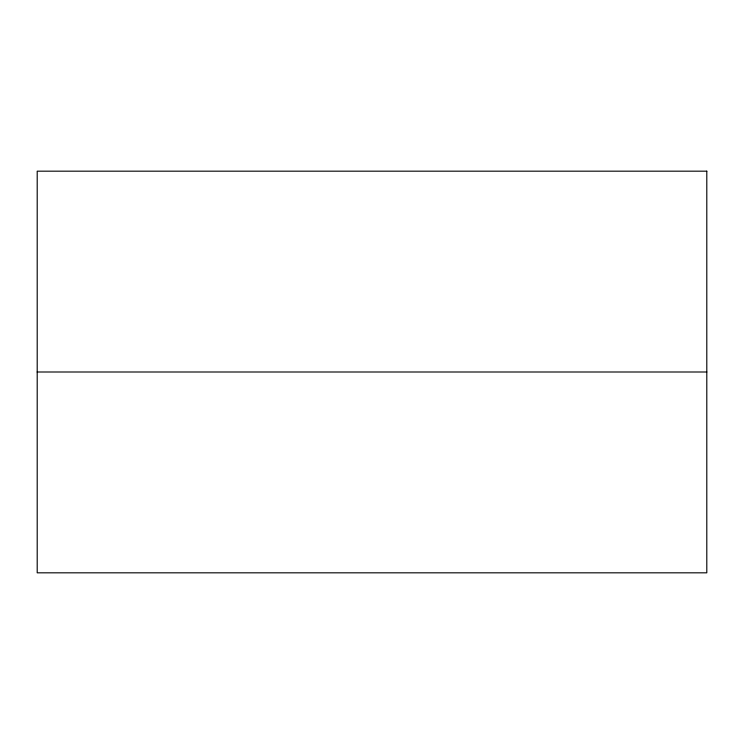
<?xml version="1.0" encoding="UTF-8"?>
<svg xmlns="http://www.w3.org/2000/svg" width="744" height="744" viewBox="0 0 744 744"><rect width="100%" height="100%" fill="white"/><g stroke="black" fill="none" stroke-linecap="round" stroke-linejoin="round"><path stroke-width="1.12" d="M37.2 372L706.8 372M706.8 171.176L37.2 171.176L37.2 572.824L706.8 572.824L706.8 171.176"/></g></svg>
